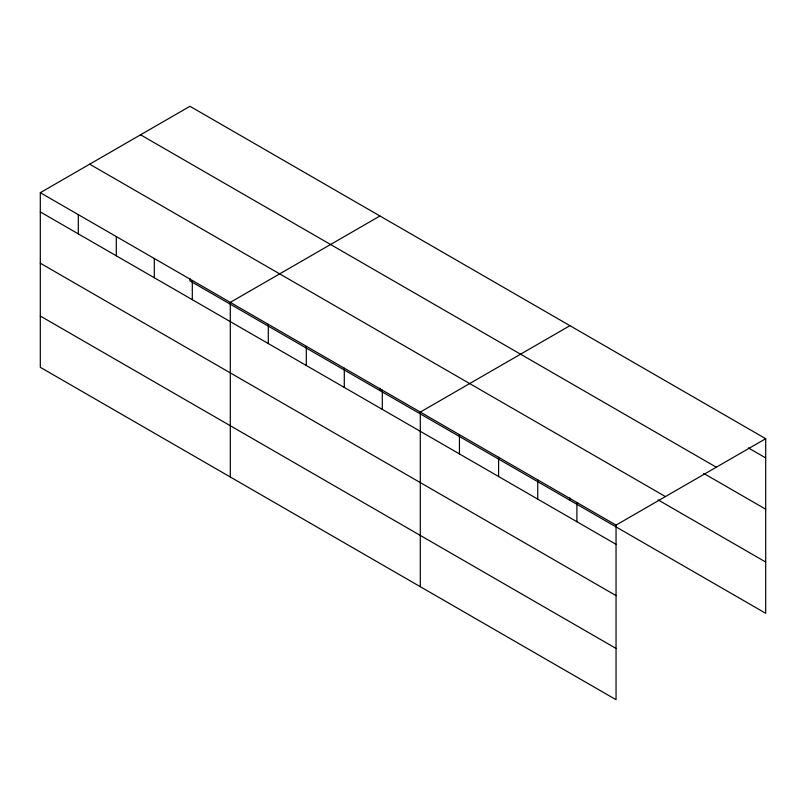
<?xml version="1.0" encoding="UTF-8"?>
<svg xmlns="http://www.w3.org/2000/svg" width="806" height="806" viewBox="0 0 806 806"><rect width="100%" height="100%" fill="white"/><g stroke="black" fill="none" stroke-linecap="round" stroke-linejoin="round"><path stroke-width="1.21" d="M40.3 192.694L616.046 525.099L616.046 699.709L40.3 367.304L40.3 192.694L189.954 106.291L765.7 438.696L765.7 613.306L189.954 280.901L189.954 278.463M379.948 215.988L230.294 302.381L230.294 477.001M569.943 325.674L420.299 412.078L420.299 586.697M616.046 525.099L765.7 438.696M748.3 447.884L765.7 457.929M140.566 134.804L716.312 467.208M703.709 473.414L765.7 509.201M89.688 164.182L665.434 496.587M658.039 499.871L765.7 562.034M40.3 211.928L616.046 544.332M40.3 263.199L616.046 595.604M40.3 316.033L616.046 648.437M576.895 502.491L576.895 521.724M569.943 497.846L569.943 500.294M537.743 479.892L537.743 499.126M498.592 457.284L498.592 476.517M459.44 434.686L459.44 453.919M382.296 390.134L382.296 409.367M379.948 388.16L379.948 390.598M344.293 368.201L344.293 387.434M306.3 346.258L306.3 365.491M268.297 324.324L268.297 343.558M192.302 280.448L192.302 299.681M154.299 258.504L154.299 277.738M116.296 236.571L116.296 255.804M78.303 214.628L78.303 233.861"/></g></svg>
